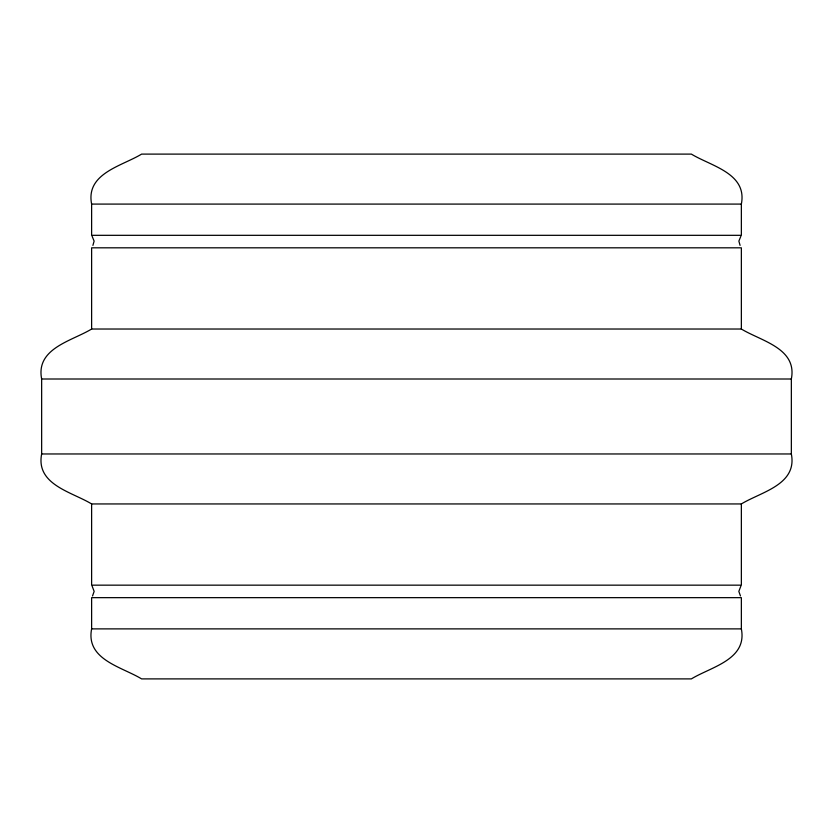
<?xml version="1.0" encoding="UTF-8"?>
<svg xmlns="http://www.w3.org/2000/svg" width="833" height="833" viewBox="0 0 833 833"><rect width="100%" height="100%" fill="white"/><g stroke="black" fill="none" stroke-linecap="round" stroke-linejoin="round"><path stroke-width="1.25" d="M41.65 379.005C35.59 348.246 71.94 341.041 91.62 329.025L741.36 329.025C761.05 341.041 797.41 348.246 791.35 379.005L791.35 453.964C797.41 484.733 761.05 491.928 741.36 503.944L91.62 503.944C71.94 491.928 35.59 484.723 41.65 453.964L41.65 379.005L791.35 379.005M91.62 204.085C85.56 173.326 121.91 166.121 141.6 154.105L691.38 154.105C711.059 166.121 747.43 173.326 741.36 204.085L741.36 235.322L91.62 235.322L91.62 204.085L741.36 204.085M741.36 628.884C747.42 659.653 711.059 666.858 691.38 678.895L141.6 678.895C121.91 666.869 85.56 659.642 91.62 628.884L91.62 597.657L741.36 597.657L741.36 628.884L91.62 628.884M92.911 245.381L94.119 241.101L92.099 236.218M92.536 595.949L94.15 591.388L92.109 586.047M740.881 236.218L738.871 241.101L740.079 245.381M740.881 586.047L738.829 591.388L740.454 595.949M41.65 453.964L791.35 453.964M741.36 329.025L741.36 247.817L91.62 247.817L91.62 329.025M741.36 503.944L741.36 585.162L91.62 585.162L91.62 503.944"/></g></svg>
